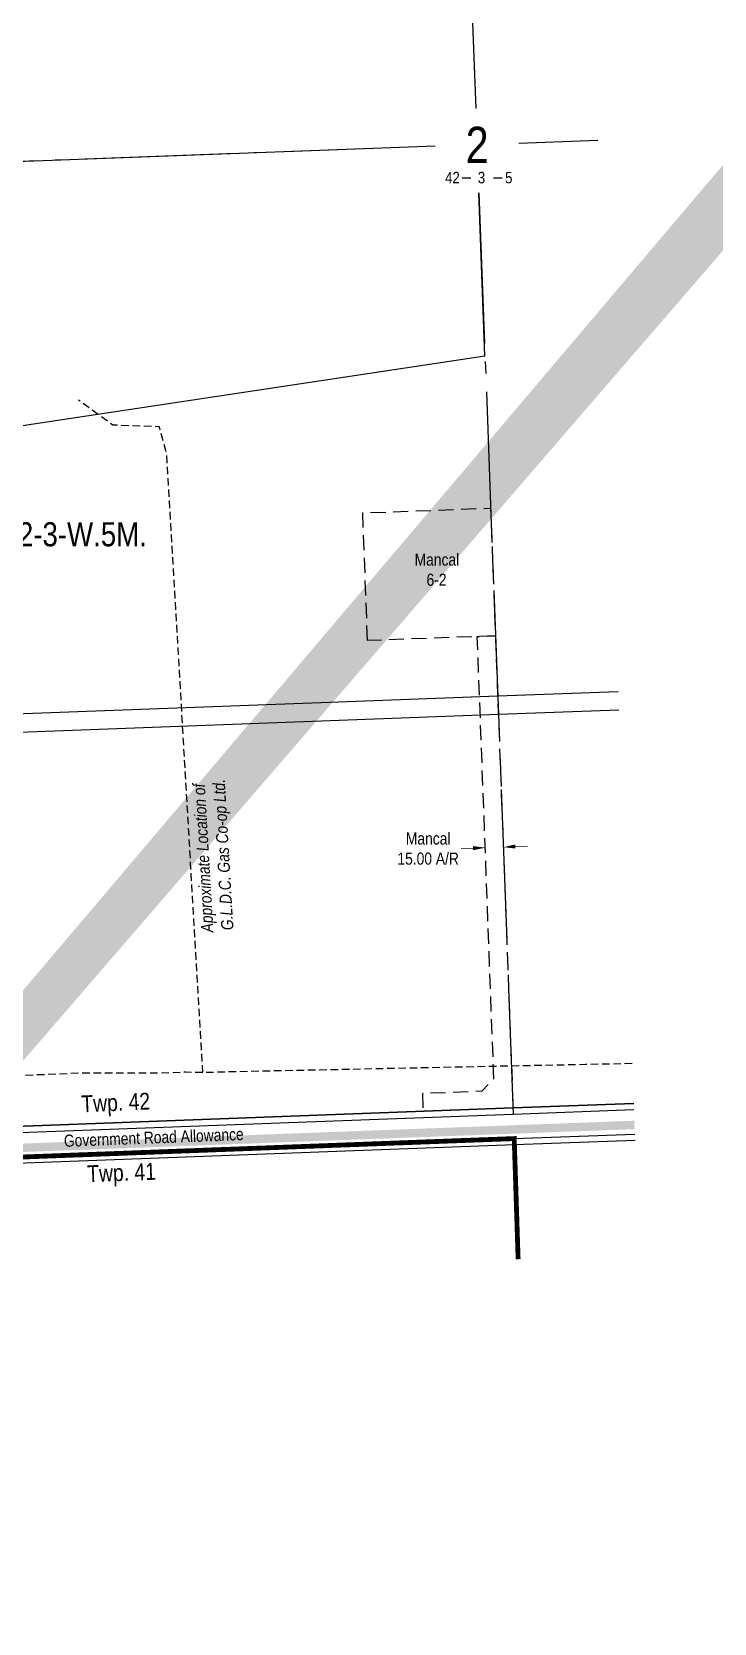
# Model space of a CAD drawing. Extents: x 665644 to 688844, y 5825051 to 5844826.
# Drawn here: x 680793 to 681358, y 5828659 to 5829978 of the extents above; entities that cross this region are included whole.
import ezdxf
from ezdxf.enums import TextEntityAlignment as Align

# ---------------------------------------------------------------- set-up
doc = ezdxf.new("R2010")
doc.units = 0
doc.header["$LTSCALE"] = 5
doc.header["$PDSIZE"] = 0.5
for name, pattern in [('BORDER', [44.45, 12.7, -6.35, 12.7, -6.35, 0, -6.35]), ('foc-ACCESSROAD', [3.75, 2.5, -1.25]), ('foc-QUARTERLINE', [33, 25, -3, 2, -3]), ('UG_PIPE', [1.875, 1.25, -0.625])]:
    doc.linetypes.add(name, pattern=pattern)
doc.layers.get('Defpoints').update_dxf_attribs({"color": 9})
for name, color, linetype in [('10', 1, 'Continuous'), ('9', 3, 'Continuous'), ('AS-PIPE-UG', 44, 'UG_PIPE'), ('AS-PIPE-UG-T', 44, 'Continuous'), ('AS-POWER', 104, 'foc-POWER'), ('AS-ROADS', 254, 'Continuous'), ('C-SYMBOL', 7, 'Continuous'), ('D-TXT', 6, 'Continuous'), ('F-AR', 190, 'foc-ACCESSROAD'), ('F-RW', 190, 'Continuous'), ('F-WS', 190, 'foc-ACCESSROAD'), ('L-QSEC', 8, 'foc-QUARTERLINE'), ('L-ROAD-T', 7, 'Continuous'), ('L-SEC', 7, 'Continuous'), ('L-SECLBL', 7, 'Continuous'), ('L-TITLEDB', 4, 'Continuous')]:
    doc.layers.add(name, color=color, linetype=linetype)
doc.layers.add('AS-BOUNDARY', color=7, linetype='BORDER', lineweight=60, true_color=0xcc33ff)
doc.layers.add('F-AR-T', color=190, linetype='Continuous', lineweight=9)
doc.layers.add('F-WS-T', color=190, linetype='Continuous', lineweight=9)
doc.styles.add('175L', font='ARIALN.TTF', dxfattribs={"height": 20})
doc.styles.add('80CG', font='ARIALN.TTF', dxfattribs={"height": 10})
doc.styles.add('80L', font='ARIALN.TTF', dxfattribs={"height": 10})
doc.styles.add('foc-LtypeFont', font='ARIALN.TTF', dxfattribs={"height": 7.35})
doc.styles.add('SIMPLEX', font='ARIALN.TTF')
doc.linetypes.add('foc-POWER', pattern='A,6,-1,["P",foc-LtypeFont,S=0.2,R=0,X=-0.625,Y=-0.75],-1.24,4', length=12.24)
doc.dimstyles.new('Compass 5 000', dxfattribs={"dimscale": 5, "dimtxt": 9, "dimasz": 2, "dimexe": 0.2, "dimexo": 0.0625, "dimgap": 0.5, "dimtad": 0, "dimtih": 1, "dimtoh": 1, "dimzin": 0, "dimdsep": 46, "dimtxsty": '80CG', "dimcen": 0.1, "dimse1": 1, "dimse2": 1, "dimclrd": 256, "dimclrt": 256, "dimaunit": 1, "dimadec": 4, "dimazin": 0, "dimtfac": 0.06, "dimtofl": 0, "dimtmove": 0, "dimatfit": 1, "dimfxl": 0.2, "dimtolj": 1, "dimtzin": 0, "dimlwd": -1, "dimarcsym": 0})

# ---------------------------------------------------------------- blocks, each defined once
blk = doc.blocks.new('L-SECLBL')
at = {"layer": '9', "color": 7}
for p, q in [((-5.1, -27.8), (-12.3, -27.8)), ((20.7, -27.8), (13.5, -27.8))]:
    blk.add_line(p, q, dxfattribs=at)
at = {"layer": '10', "color": 2, "style": 'SIMPLEX'}
blk.add_attdef('SEC', text='', height=30, dxfattribs=at).set_placement((0, 0), align=Align.MIDDLE)
at = {"layer": '10', "color": 5, "style": '80L'}
blk.add_attdef('TWP', text='', height=9.5, dxfattribs=at).set_placement((-14.4, -27.4), align=Align.MIDDLE_RIGHT)
blk.add_attdef('RGE', text='', height=9.5, dxfattribs=at).set_placement((3.6, -27.4), align=Align.MIDDLE_CENTER)
blk.add_attdef('MER', text='', height=9.5, dxfattribs=at).set_placement((23.2, -27.4), align=Align.MIDDLE_LEFT)
blk = doc.blocks.new('*D2075')
at = {"layer": 'Defpoints', "color": 0, "transparency": 16777216}
for p in [(681168.4, 5829302.7), (681168.5, 5829301.7), (681183.4, 5829303.2)]:
    blk.add_point(p, dxfattribs=at)
at = {"layer": 'F-AR-T', "transparency": 16777216}
for p, q in [((681158.5, 5829301.3), (681148.5, 5829300.9)), ((681193.5, 5829302.6), (681203.5, 5829303))]:
    blk.add_line(p, q, dxfattribs=at)
for points in [[(681158.4, 5829303), (681158.5, 5829299.6), (681168.5, 5829301.7)], [(681193.4, 5829304.3), (681193.5, 5829301), (681183.5, 5829302.2)]]:
    blk.add_solid(points, dxfattribs=at)
at = {"layer": 'F-AR-T', "transparency": 16777216, "insert": (681121.2, 5829300.9), "char_height": 10, "attachment_point": 5, "style": '80CG'}
blk.add_mtext('\\A1;Mancal\\P15.00 A/R', dxfattribs=at)

msp = doc.modelspace()

# ---------------------------------------------------------------- hatches: boundary and pattern name
at = {"layer": 'AS-ROADS'}
h = msp.add_hatch(color=256, dxfattribs=at)
h.dxf.hatch_style = 1
h.paths.add_polyline_path([(682678.285, 5832378.284), (682679.237, 5832371.44), (682678.476, 5832368.778), (682676.859, 5832365.926), (682687.322, 5832365.831), (682684.183, 5832370.964), (682682.661, 5832374.577), (682682.566, 5832377.333), (682682.566, 5832379.045)], flags=16)
h.paths.add_polyline_path([(681464.565, 5832333.37), (681471.954, 5832333.222), (681472.545, 5832327.019), (681474.319, 5832324.36), (681475.206, 5832323.326), (681461.314, 5832321.997), (681462.939, 5832325.394), (681463.974, 5832328.2), (681464.252, 5832330.272), (681464.542, 5832331.722)], flags=16)
h.paths.add_polyline_path([(681048.14, 5832317.983), (681052.253, 5832311.083), (681052.694, 5832307.12), (681062.388, 5832306.826), (681060.185, 5832312.404), (681056.954, 5832317.249), (681056.66, 5832320.038)], flags=16)
edge = h.paths.add_edge_path()
edge.add_line((683515.178, 5832287.041), (683508.934, 5832397.566))
edge.add_line((677284.424, 5825051.076), (677268.886, 5825051.076))

# ---------------------------------------------------------------- linework, layer by layer
at = {"layer": 'AS-BOUNDARY', "flags": 128}
msp.add_lwpolyline([(681195.742, 5828960.591, 4, 4, 0), (681192.499, 5829060.528, 4, 4, 0), (680369.563, 5829029.677, 4, 4, 0), (678766.25, 5828968.46, 4, 4, 0), (678746.151, 5828967.743, 4, 4, 0), (677140.879, 5828908.866, 4, 4, 0), (677020.961, 5828904.489, 4, 4, 0), (675516.497, 5828849.073, 4, 4, 0), (673867.961, 5828791.251, 4, 4, 0), (673065.485, 5828763.022, 4, 4, 0), (673097.964, 5827861.148, 0, 0, 0)], format="xyseb", dxfattribs=at)
at = {"layer": 'AS-PIPE-UG', "flags": 128}
for points in [[(680934.549, 5829115.197), (680904.639, 5829628.316), (680898.594, 5829650.623), (680859.965, 5829651.976), (680831.461, 5829672.754)], [(680934.549, 5829115.197), (680920.368, 5829115.525), (680894.752, 5829114.713), (680834.882, 5829114.787), (680772.55, 5829112.271), (680640.373, 5829106.792)], [(681290.24, 5829122.661), (681251.257, 5829121.886), (681174.614, 5829120.32), (681020.417, 5829117.126), (680960.424, 5829115.888), (680934.549, 5829115.197)]]:
    msp.add_lwpolyline(points, dxfattribs=at)
at = {"layer": 'AS-POWER', "flags": 128}
msp.add_lwpolyline([(678774.503, 5828993.023), (679566.877, 5829024.367), (680388.713, 5829055.856), (681191.535, 5829085.949), (681291.469, 5829089.7)], dxfattribs=at)
at = {"layer": 'AS-ROADS', "const_width": 6.999, "flags": 128}
msp.add_lwpolyline([(681292.134, 5829071.845), (678754.924, 5828977.063), (677020.621, 5828912.234)], dxfattribs=at)
at = {"layer": 'F-AR', "flags": 128}
msp.add_lwpolyline([(681176.91, 5829477.297), (681191.535, 5829085.949), (681117.238, 5829083.163), (681116.676, 5829098.151), (681165.995, 5829100), (681175.614, 5829110.366), (681161.923, 5829476.737)], close=True, dxfattribs=at)
at = {"layer": 'F-RW', "flags": 128}
msp.add_lwpolyline([(681278.745, 5829430.982), (681178.8, 5829427.256), (681024.798, 5829421.515), (680376.057, 5829397.344), (680376.612, 5829382.358), (681025.355, 5829406.529), (681179.36, 5829412.27), (681279.304, 5829415.996)], dxfattribs=at)
at = {"layer": 'F-WS', "flags": 128}
msp.add_lwpolyline([(681070.997, 5829473.339), (681067.04, 5829579.252), (681172.952, 5829583.21), (681176.91, 5829477.297)], close=True, dxfattribs=at)
at = {"layer": 'L-QSEC', "flags": 128}
for points in [[(681131.725, 5830688.462), (681160.655, 5829914.565)], [(681126.977, 5829883.289), (680359.089, 5829854.662)], [(681196.202, 5829885.877), (681261.694, 5829888.333)], [(681163.266, 5829844.623), (681191.746, 5829080.626)], [(681192.499, 5829060.528), (681195.742, 5828960.591)]]:
    msp.add_lwpolyline(points, dxfattribs=at)
at = {"layer": 'L-SEC', "flags": 128}
for points in [[(681191.746, 5829080.626), (680388.912, 5829050.528)], [(681291.667, 5829084.372), (681191.746, 5829080.626)], [(680389.661, 5829030.43), (681192.499, 5829060.528)], [(681192.499, 5829060.528), (681292.417, 5829064.274)]]:
    msp.add_lwpolyline(points, dxfattribs=at)
at = {"layer": 'L-TITLEDB', "flags": 128}
for points in [[(681126.976, 5829883.279), (680359.102, 5829854.421), (680363.14, 5829745.45), (680395.434, 5829741.018), (680592.258, 5829622.541), (681168.294, 5829709.339), (681163.254, 5829844.623)], [(681291.469, 5829089.7), (681191.547, 5829085.954)], [(681191.547, 5829085.954), (680388.713, 5829055.856)], [(680389.82, 5829025.405), (681192.662, 5829055.503)], [(681192.662, 5829055.503), (681292.604, 5829059.25)]]:
    msp.add_lwpolyline(points, dxfattribs=at)

# ---------------------------------------------------------------- block references
at = {"layer": 'L-SECLBL', "xscale": 0.999876, "yscale": 0.999876, "zscale": 0.999876}
msp.add_blockref('L-SECLBL', (681161.776, 5829884.586), dxfattribs=at).add_auto_attribs({'SEC': '2', 'TWP': '42', 'RGE': '3', 'MER': '5'})

# ---------------------------------------------------------------- texts
at = {"layer": 'AS-PIPE-UG-T', "insert": (680934.543, 5829211.314), "char_height": 10, "attachment_point": 1, "rotation": 93.336117, "style": '175L'}
msp.add_mtext_dynamic_manual_height_columns('\\pi19.835;{\\fArial Narrow|b0|i1|c0|p34;Approximate Location of\\P\\pi20.759;G.L.D.C. Gas Co-op Ltd.}', width=164.71119, gutter_width=100, heights=[0], dxfattribs=at)
at = {"layer": 'C-SYMBOL', "color": 3, "style": '175L'}
msp.add_text('S.W.1/4 Sec. 2-42-3-W.5M.', height=19.99752, dxfattribs=at).set_placement((680748.198, 5829545.542), align=Align.BOTTOM_CENTER)
at = {"layer": 'D-TXT', "color": 3, "char_height": 13.9983, "attachment_point": 1, "style": '80L'}
for s, insert, rotation in [('Twp. 42', (680833.536, 5829096.218), 2.505158), ('Twp. 41', (680838.42, 5829038.295), 2.19753)]:
    msp.add_mtext_dynamic_manual_height_columns(s, width=101.3954, gutter_width=47.5, heights=[0], dxfattribs=dict(at, insert=insert, rotation=rotation))
at = {"layer": 'F-WS-T', "insert": (681106.273, 5829545.493), "char_height": 9.99876, "attachment_point": 1, "style": '175L'}
msp.add_mtext_dynamic_manual_height_columns('\\pi3.7112;Mancal\\P\\pi13.563;6-2', width=42.66358, gutter_width=100, heights=[0], dxfattribs=at)
at = {"layer": 'L-ROAD-T', "style": '80L'}
msp.add_text('Government Road Allowance', height=9.99876, rotation=2.195493, dxfattribs=at).set_placement((680893.881, 5829061.477), align=Align.MIDDLE_CENTER)

# ---------------------------------------------------------------- dimensions: what is measured, and where the dimension line sits
at = {"layer": 'F-AR-T'}
dim = msp.add_aligned_dim(p1=(681183.449, 5829303.215), p2=(681168.428, 5829302.654), distance=0.967, text='Mancal\\P15.00 A/R', dimstyle='Compass 5 000', dxfattribs=at)
dim.commit()
dim.dimension.update_dxf_attribs({"geometry": '*D2075', "text_midpoint": (681121.196, 5829300.941)})

doc.saveas('drawing.dxf')
